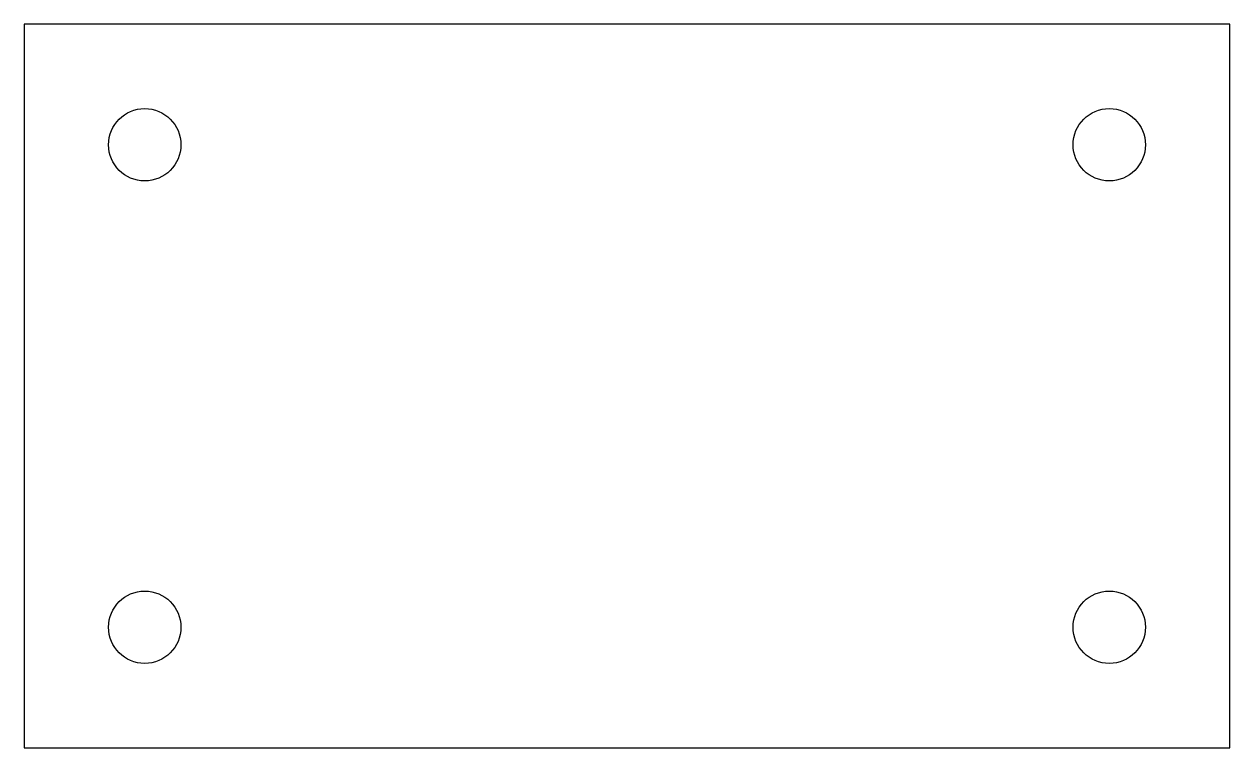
# Model space of a CAD drawing. Header units: millimetres. Extents: x 0 to 100, y 0 to 60.
import ezdxf

# ---------------------------------------------------------------- set-up
doc = ezdxf.new("R2010")
doc.units = ezdxf.units.MM
doc.layers.add('PROFILES', color=7, linetype='CONTINUOUS')

msp = doc.modelspace()

# ---------------------------------------------------------------- linework, layer by layer
at = {"layer": 'PROFILES'}
msp.add_lwpolyline([(0, 60), (0, 0), (100, 0), (100, 60)], close=True, dxfattribs=at)
for points in [[(13, 50, -1), (7, 50, -1)], [(93, 50, -1), (87, 50, -1)], [(13, 10, -1), (7, 10, -1)], [(93, 10, -1), (87, 10, -1)]]:
    msp.add_lwpolyline(points, format="xyb", close=True, dxfattribs=at)

doc.saveas('drawing.dxf')
